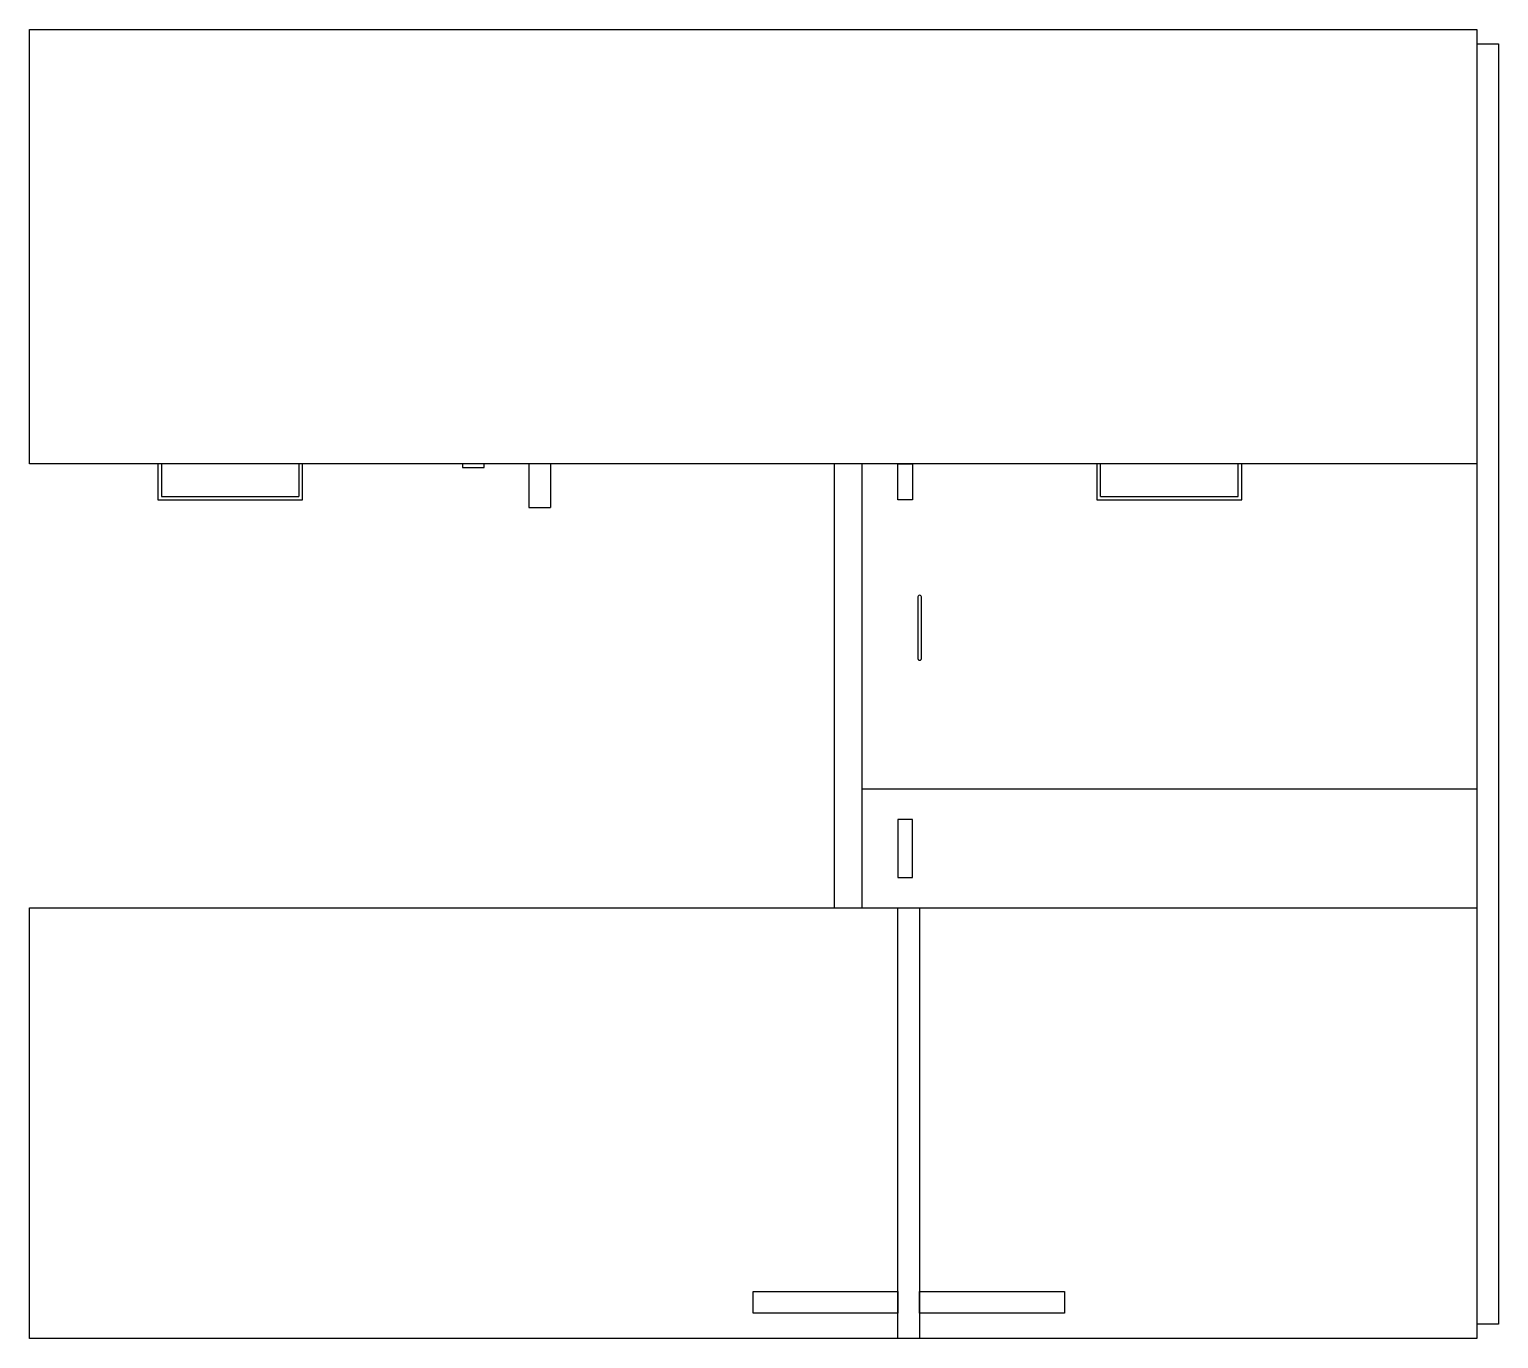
# Model space of a CAD drawing. Header units: centimetres. Extents: x -102 to 101, y -81 to 99.
import ezdxf

# ---------------------------------------------------------------- set-up
doc = ezdxf.new("R2010")
doc.units = ezdxf.units.CM
doc.layers.get('0').update_dxf_attribs({"lineweight": 25, "true_color": 0xffffff})

# ---------------------------------------------------------------- blocks, each defined once
blk = doc.blocks.new('Cucina')
for p, q in [((-200, 0), (-144.5, 0)), ((-200, -60), (-200, 0)), ((-144.5, 0), (0, 0)), ((0, 0), (0, -60)), ((0, -2.01), (3, -2.01)), ((3, -2.01), (3, -178.84)), ((-144.5, -60), (-200, -60)), ((-182.25, -60), (-182.25, -65)), ((-181.75, -60), (-181.75, -64.5)), ((-162.75, -60), (-162.75, -64.5)), ((-162.25, -65), (-162.25, -60)), ((0, -60), (-144.5, -60)), ((-137.16, -60), (-140.16, -60)), ((-140.16, -60), (-140.16, -60.5)), ((-140.16, -60.5), (-137.16, -60.5)), ((-137.16, -60.5), (-137.16, -60)), ((-131, -60), (-131, -66.05)), ((-128, -60), (-128, -66.05)), ((-88.8, -60), (-88.8, -121.35)), ((-85, -60), (-85, -121.35)), ((-80, -60), (-78, -60)), ((-80, -65), (-80, -60)), ((-78, -60), (-78, -65)), ((-52.5, -60), (-52.5, -65)), ((-52, -64.5), (-52, -60)), ((-33, -64.5), (-33, -60)), ((-32.5, -65), (-32.5, -60)), ((0, -60), (0, -121.35)), ((-181.75, -64.5), (-162.75, -64.5)), ((-52, -64.5), (-33, -64.5)), ((-182.25, -65), (-162.25, -65)), ((-131, -66.05), (-128, -66.05)), ((-78, -65), (-80, -65)), ((-52.5, -65), (-32.5, -65)), ((-77.25, -78.4), (-77.25, -86.9)), ((-76.75, -86.89), (-76.75, -78.4)), ((0, -104.95), (-85, -104.95)), ((-85, -104.95), (-85, -121.35)), ((-78, -109.15), (-80, -109.15)), ((-80, -109.15), (-80, -117.15)), ((-78, -117.15), (-78, -109.15)), ((-80, -117.15), (-78, -117.15)), ((-200, -121.35), (0, -121.35)), ((-200, -180.85), (-200, -121.35)), ((-80, -121.35), (-77, -121.35)), ((-80, -180.85), (-80, -121.35)), ((-77, -121.35), (-77, -180.85)), ((0, -121.35), (0, -180.85)), ((-100, -174.35), (-80, -174.35)), ((-100, -177.35), (-100, -174.35)), ((-80, -174.35), (-80, -177.35)), ((-77, -177.35), (-77, -174.35)), ((-77, -174.35), (-57, -174.35)), ((-57, -174.35), (-57, -177.35)), ((-80, -177.35), (-100, -177.35)), ((-57, -177.35), (-77, -177.35)), ((3, -178.84), (0, -178.84)), ((0, -180.85), (-200, -180.85)), ((-77, -180.85), (-80, -180.85))]:
    blk.add_line(p, q)
for centre, start, end in [((-77, -78.4), 359.9993, 180), ((-77, -86.9), 180, 1.6372)]:
    blk.add_arc(centre, 0.25, start, end)

msp = doc.modelspace()

# ---------------------------------------------------------------- block references
msp.add_blockref('Cucina', (98.27, 99.42))

doc.saveas('drawing.dxf')
